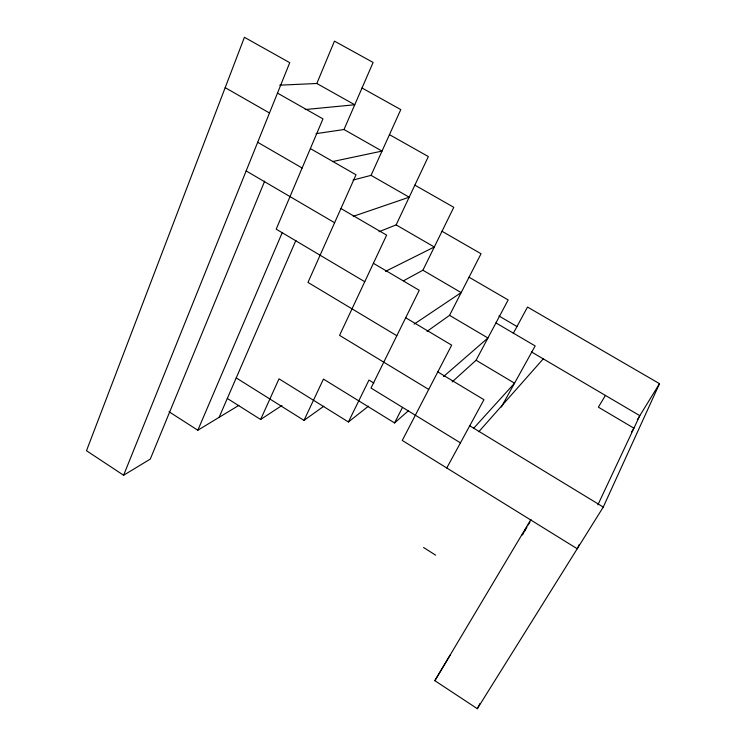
<?xml version="1.0" encoding="UTF-8"?>
<svg xmlns="http://www.w3.org/2000/svg" width="746" height="746" viewBox="0 0 746 746"><rect width="100%" height="100%" fill="white"/><g stroke="black" fill="none" stroke-linecap="round" stroke-linejoin="round"><path stroke-width="1.12" d="M123.612 475.239L289.737 62.683L244.418 37.3L86.489 450.733L123.612 475.239L150.291 459.07L264.662 181.157M279.703 85.175L316.826 83.487L334.45 41.133L373.112 62.44L343.999 129.524L316.034 133.655M169.034 411.755L197.83 430.237L282.324 232.426M219.11 417.34L295.901 240.371M227.316 398.448L260.624 419.494L279.013 378.828L348.401 421.975L368.496 406.15M353.045 180.075L371.051 175.357L400.788 109.606L362.024 88M530.975 519.421L434.853 680.669L477.328 708.7L603.272 507.066L659.511 383.668L527.525 307.054L513.248 333.415M579.194 544.599L577.236 548.758L402.271 440.448L451.675 345.156L405.693 317.759M597.882 504.846L639.807 415.662L531.534 351.963M236.221 377.905L303.995 420.38L323.456 379.089L394.55 422.935L408.538 410.654M379.005 231.726L396.135 224.891L428.344 156.557L389.459 134.653M348.401 421.975L368.972 380.068L373.867 383.052M403.661 280.701L422.907 270.22L453.782 207.313L414.869 185.139M477.328 708.7L479.967 703.515M394.55 422.935L402.504 407.381M427.001 331.401L449.549 315.344L481.039 253.743L442.024 231.279M452.123 381.933L476.079 360.253L508.166 299.948L469.038 277.204M446.761 467.984L483.94 399.707L437.799 371.918M501.349 407.008L535.171 345.939L495.941 322.915M527.002 526.984L522.247 534.975L523.347 533.157M528.196 524.988L529.977 521.995M434.853 680.669L450.23 655.044M524.494 531.255L525.632 529.343M605.426 395.436L598.367 407.167L633.923 428.185L631.489 432.139M637.364 419.634L659.511 383.668M478.82 431.729L543.256 358.863M473.579 428.363L514.544 383.183L476.079 360.253M443.516 376.571L487.921 337.994L449.549 315.344M303.995 420.38L323.829 406.206M414.114 324.137L461.168 292.6L422.907 270.22M260.624 419.494L281.941 405.498M197.83 430.237L238.86 405.367M385.514 271.358L434.303 247.001L396.135 224.891M353.25 216.34L409.19 197.196L371.051 175.357M332.511 161.574L382.027 151.093L343.999 129.524M305.198 109.55L354.742 104.766L316.826 83.487M277.484 93.101L322.962 118.894L276.197 229.162L364.757 281.718M225.189 87.655L269.474 112.991M310.364 148.585L356.001 174.797L307.967 282.408L396.825 335.728M257.687 142.281L302.13 168.009M340.941 208.535L386.624 235.139L339.57 335.364L428.717 389.44M498.962 315.978L516.978 326.524M246.152 170.918L334.609 222.728M373.401 263.301L419.243 290.297L371.004 388.041L460.441 442.854M469.738 425.789L603.272 507.066M423.569 547.489L435.636 555.173"/></g></svg>
